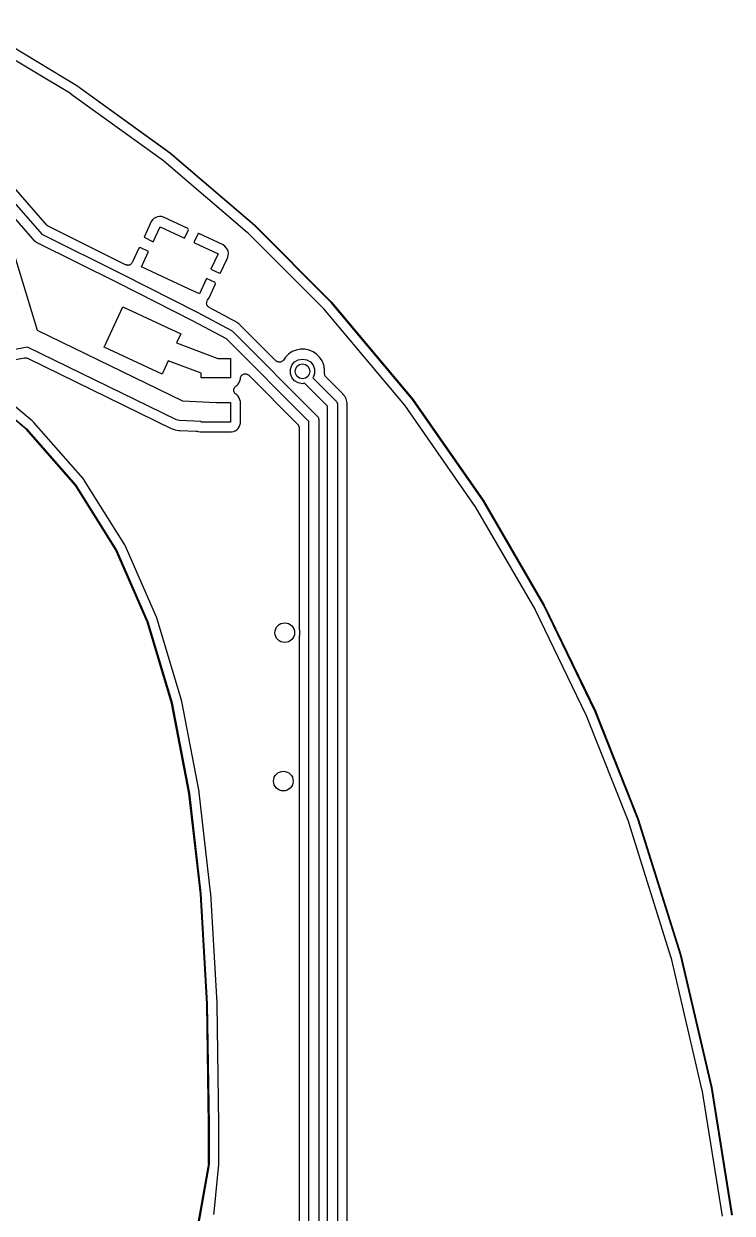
# Model space of a CAD drawing. Extents: x 69.6 to 139.6, y -158 to -61.
# Drawn here: x 124.86 to 139.29, y -89.58 to -65.37 of the extents above; entities that cross this region are included whole.
import ezdxf

# ---------------------------------------------------------------- set-up
doc = ezdxf.new("R2010")
doc.units = 0
doc.header["$MEASUREMENT"] = 0
doc.layers.add('BLACK', color=7, linetype='CONTINUOUS')

msp = doc.modelspace()

# ---------------------------------------------------------------- linework, layer by layer
at = {"layer": 'Black'}
for p, q in [((123.865, -65.3657), (125.947, -66.6185)), ((123.779, -65.5589), (125.813, -66.7812)), ((125.941, -66.627), (123.86, -65.3744)), ((125.813, -66.7812), (125.817, -66.785)), ((125.817, -66.785), (125.821, -66.787)), ((125.821, -66.787), (125.824, -66.7893)), ((125.824, -66.7893), (127.708, -68.148)), ((127.84, -67.9973), (125.941, -66.627)), ((125.947, -66.6185), (125.947, -66.6187)), ((125.947, -66.6187), (125.947, -66.6188)), ((125.947, -66.6188), (127.846, -67.9893)), ((129.564, -69.4714), (127.84, -67.9973)), ((127.846, -67.9893), (127.846, -67.9894)), ((127.846, -67.9894), (127.847, -67.9895)), ((127.847, -67.9895), (129.571, -69.464)), ((127.708, -68.148), (127.711, -68.151)), ((127.711, -68.151), (127.715, -68.1531)), ((127.715, -68.1531), (129.414, -69.6045)), ((124.383, -68.6746), (125.229, -69.6447)), ((125.341, -69.4686), (124.662, -68.6903)), ((125.091, -69.7911), (124.291, -68.8729)), ((124.492, -69.4783), (125.134, -71.6006)), ((125.343, -69.4699), (125.341, -69.4686)), ((125.344, -69.4717), (125.343, -69.4699)), ((125.356, -69.4808), (125.344, -69.4717)), ((125.368, -69.4904), (125.356, -69.4808)), ((127.439, -69.4374), (127.313, -69.7067)), ((127.46, -69.3917), (127.439, -69.4374)), ((127.485, -69.3586), (127.46, -69.3917)), ((127.515, -69.331), (127.485, -69.3586)), ((127.551, -69.3097), (127.515, -69.331)), ((127.59, -69.2958), (127.551, -69.3097)), ((127.63, -69.2896), (127.59, -69.2958)), ((127.671, -69.2915), (127.63, -69.2896)), ((127.711, -69.3013), (127.671, -69.2915)), ((128.207, -69.5325), (127.711, -69.3013)), ((131.121, -71.0359), (129.564, -69.4714)), ((129.571, -69.464), (129.571, -69.4641)), ((129.571, -69.4641), (129.571, -69.4642)), ((129.571, -69.4642), (131.128, -71.029)), ((125.229, -69.6447), (126.869, -70.4626)), ((125.37, -69.4911), (125.368, -69.4904)), ((125.372, -69.4924), (125.37, -69.4911)), ((126.936, -70.2724), (125.372, -69.4924)), ((127.313, -69.7067), (127.314, -69.7085)), ((127.314, -69.7085), (127.501, -69.8017)), ((127.501, -69.8017), (127.641, -69.5004)), ((127.641, -69.5004), (128.135, -69.7308)), ((128.135, -69.7308), (128.216, -69.5576)), ((128.216, -69.5576), (128.207, -69.5325)), ((128.407, -69.6464), (128.326, -69.8195)), ((128.432, -69.6372), (128.407, -69.6464)), ((128.927, -69.8683), (128.432, -69.6372)), ((129.414, -69.6045), (129.417, -69.6079)), ((129.417, -69.6079), (129.421, -69.6104)), ((129.421, -69.6104), (129.423, -69.6128)), ((129.423, -69.6128), (130.959, -71.1541)), ((125.093, -69.7924), (125.091, -69.7911)), ((125.094, -69.7941), (125.093, -69.7924)), ((125.106, -69.8033), (125.094, -69.7941)), ((125.118, -69.8129), (125.106, -69.8033)), ((125.12, -69.8135), (125.118, -69.8129)), ((125.122, -69.8148), (125.12, -69.8135)), ((126.779, -70.6414), (125.122, -69.8148)), ((127.209, -69.9314), (127.083, -70.2006)), ((127.234, -69.9222), (127.209, -69.9314)), ((127.407, -70.003), (127.234, -69.9222)), ((128.326, -69.8195), (128.82, -70.05)), ((128.961, -69.8927), (128.927, -69.8683)), ((128.988, -69.923), (128.961, -69.8927)), ((129.01, -69.9581), (128.988, -69.923)), ((129.024, -69.9968), (129.01, -69.9581)), ((127.083, -70.2006), (127.072, -70.2245)), ((127.261, -70.3153), (127.407, -70.003)), ((128.82, -70.05), (128.674, -70.3623)), ((128.873, -70.4339), (128.998, -70.1647)), ((128.998, -70.1647), (129.019, -70.1187)), ((129.019, -70.1187), (129.029, -70.0786)), ((129.031, -70.0375), (129.024, -69.9968)), ((129.029, -70.0786), (129.031, -70.0375)), ((126.946, -70.2753), (126.936, -70.2724)), ((126.956, -70.2797), (126.946, -70.2753)), ((126.963, -70.2802), (126.956, -70.2797)), ((126.97, -70.2823), (126.963, -70.2802)), ((126.98, -70.2816), (126.97, -70.2823)), ((126.99, -70.2825), (126.98, -70.2816)), ((126.997, -70.2806), (126.99, -70.2825)), ((127.004, -70.2801), (126.997, -70.2806)), ((127.014, -70.276), (127.004, -70.2801)), ((127.024, -70.2732), (127.014, -70.276)), ((127.03, -70.2691), (127.024, -70.2732)), ((127.036, -70.2663), (127.03, -70.2691)), ((127.044, -70.2591), (127.036, -70.2663)), ((127.052, -70.2531), (127.044, -70.2591)), ((127.056, -70.2473), (127.052, -70.2531)), ((127.061, -70.2424), (127.056, -70.2473)), ((127.066, -70.2331), (127.061, -70.2424)), ((127.072, -70.2245), (127.066, -70.2331)), ((128.216, -70.7606), (127.261, -70.3153)), ((128.674, -70.3623), (128.848, -70.443)), ((128.848, -70.443), (128.873, -70.4339)), ((128.314, -71.4193), (126.779, -70.6414)), ((126.869, -70.4626), (126.869, -70.4628)), ((126.869, -70.4628), (126.87, -70.4629)), ((126.87, -70.4629), (128.406, -71.2414)), ((128.586, -70.5526), (128.44, -70.8649)), ((128.759, -70.6333), (128.586, -70.5526)), ((128.643, -70.9279), (128.768, -70.6585)), ((128.768, -70.6585), (128.759, -70.6333)), ((128.44, -70.8649), (128.216, -70.7606)), ((128.621, -70.9736), (128.643, -70.9279)), ((126.501, -71.9451), (126.881, -71.1302)), ((126.881, -71.1302), (128.06, -71.6798)), ((128.587, -71.0551), (128.59, -71.0392)), ((128.588, -71.0565), (128.587, -71.0551)), ((128.587, -71.0579), (128.588, -71.0565)), ((128.591, -71.0734), (128.587, -71.0579)), ((128.59, -71.0392), (128.591, -71.0234)), ((128.591, -71.0234), (128.592, -71.0221)), ((128.594, -71.0891), (128.591, -71.0734)), ((128.592, -71.0207), (128.6, -71.0066)), ((128.592, -71.0221), (128.592, -71.0207)), ((128.595, -71.0903), (128.594, -71.0891)), ((128.595, -71.0916), (128.595, -71.0903)), ((128.604, -71.105), (128.595, -71.0916)), ((128.6, -71.0066), (128.607, -70.9923)), ((128.613, -71.1186), (128.604, -71.105)), ((128.607, -70.9923), (128.621, -70.9736)), ((128.614, -71.1195), (128.613, -71.1186)), ((128.615, -71.1206), (128.614, -71.1195)), ((128.627, -71.1302), (128.615, -71.1206)), ((128.64, -71.1401), (128.627, -71.1302)), ((129.031, -71.3495), (128.64, -71.1401)), ((130.959, -71.1541), (130.962, -71.1586)), ((130.962, -71.1586), (130.965, -71.1615)), ((130.965, -71.1615), (130.968, -71.1647)), ((130.968, -71.1647), (132.61, -73.1219)), ((132.779, -73.0132), (131.121, -71.0359)), ((131.128, -71.029), (131.128, -71.0292)), ((131.128, -71.0292), (131.129, -71.0293)), ((131.129, -71.0293), (132.787, -73.007)), ((128.99, -71.7812), (128.314, -71.4193)), ((128.406, -71.2414), (128.407, -71.2421)), ((128.407, -71.2421), (128.408, -71.2424)), ((128.408, -71.2424), (129.097, -71.6119)), ((129.084, -71.378), (129.031, -71.3495)), ((129.191, -71.4357), (129.084, -71.378)), ((129.084, -71.378), (129.084, -71.378)), ((125.134, -71.6006), (128.097, -73.0432)), ((129.097, -71.6119), (129.109, -71.6209)), ((129.109, -71.6209), (129.121, -71.6293)), ((129.121, -71.6293), (130.841, -73.3493)), ((129.199, -71.4408), (129.191, -71.4357)), ((129.191, -71.4357), (129.191, -71.4357)), ((129.204, -71.4431), (129.199, -71.4408)), ((129.208, -71.4466), (129.204, -71.4431)), ((129.217, -71.4511), (129.208, -71.4466)), ((129.229, -71.4613), (129.217, -71.4511)), ((129.233, -71.4633), (129.229, -71.4613)), ((129.236, -71.4663), (129.233, -71.4633)), ((129.243, -71.4715), (129.236, -71.4663)), ((129.246, -71.4746), (129.243, -71.4715)), ((129.251, -71.4779), (129.246, -71.4746)), ((129.254, -71.4822), (129.251, -71.4779)), ((129.266, -71.4913), (129.254, -71.4822)), ((129.999, -72.2244), (129.266, -71.4913)), ((128.06, -71.6798), (127.976, -71.8605)), ((127.976, -71.8605), (128.813, -72.176)), ((130.67, -73.4614), (128.99, -71.7812)), ((124.939, -71.9505), (124.537, -72.0222)), ((127.959, -73.4209), (124.939, -71.9505)), ((127.68, -72.4947), (126.501, -71.9451)), ((130.257, -72.0876), (130.194, -72.1493)), ((130.331, -72.0393), (130.257, -72.0876)), ((130.412, -72.0062), (130.331, -72.0393)), ((130.499, -71.9897), (130.412, -72.0062)), ((130.587, -71.9903), (130.499, -71.9897)), ((130.674, -72.008), (130.587, -71.9903)), ((130.755, -72.0422), (130.674, -72.008)), ((130.828, -72.0916), (130.755, -72.0422)), ((130.89, -72.1542), (130.828, -72.0916)), ((124.623, -72.2099), (124.878, -72.1646)), ((124.878, -72.1646), (124.892, -72.1646)), ((124.892, -72.1646), (124.906, -72.1636)), ((124.906, -72.1636), (124.909, -72.1645)), ((124.909, -72.1645), (124.913, -72.1645)), ((124.913, -72.1645), (124.926, -72.1693)), ((124.926, -72.1693), (124.94, -72.1732)), ((124.94, -72.1732), (127.866, -73.6006)), ((127.806, -72.2241), (127.68, -72.4947)), ((128.475, -72.4762), (127.806, -72.2241)), ((128.813, -72.176), (129.075, -72.176)), ((129.075, -72.176), (129.075, -72.5748)), ((129.999, -72.2247), (129.999, -72.2244)), ((129.999, -72.2252), (129.999, -72.2247)), ((130.013, -72.2347), (129.999, -72.2252)), ((130.027, -72.2444), (130.013, -72.2347)), ((130.028, -72.2445), (130.027, -72.2444)), ((130.028, -72.2448), (130.028, -72.2445)), ((130.045, -72.249), (130.028, -72.2448)), ((130.061, -72.2533), (130.045, -72.249)), ((130.062, -72.2534), (130.061, -72.2533)), ((130.061, -72.2533), (130.061, -72.2533)), ((130.079, -72.2518), (130.062, -72.2534)), ((130.095, -72.2503), (130.079, -72.2518)), ((130.096, -72.2501), (130.095, -72.2503)), ((130.111, -72.2428), (130.096, -72.25)), ((130.096, -72.25), (130.096, -72.2501)), ((130.127, -72.2356), (130.111, -72.2428)), ((130.128, -72.235), (130.127, -72.2353)), ((130.127, -72.2353), (130.127, -72.2356)), ((130.139, -72.2231), (130.128, -72.235)), ((130.151, -72.2111), (130.139, -72.2231)), ((130.152, -72.2106), (130.151, -72.2111)), ((130.194, -72.1493), (130.152, -72.2102)), ((130.152, -72.2102), (130.152, -72.2106)), ((130.293, -72.3964), (130.323, -72.3145)), ((130.323, -72.3145), (130.379, -72.2478)), ((130.379, -72.2478), (130.454, -72.2042)), ((130.454, -72.2042), (130.54, -72.189)), ((130.54, -72.189), (130.626, -72.2042)), ((130.626, -72.2042), (130.701, -72.2478)), ((130.701, -72.2478), (130.757, -72.3145)), ((130.757, -72.3145), (130.787, -72.3964)), ((130.939, -72.2277), (130.89, -72.1542)), ((130.973, -72.3093), (130.939, -72.2277)), ((130.99, -72.3952), (130.973, -72.3093)), ((125.032, -73.4464), (123.974, -72.5617)), ((128.475, -72.5748), (128.475, -72.4762)), ((128.77, -72.5748), (128.475, -72.5748)), ((128.773, -72.5754), (128.77, -72.5748)), ((128.776, -72.5748), (128.773, -72.5754)), ((129.075, -72.5748), (128.776, -72.5748)), ((129.267, -72.6342), (129.275, -72.5958)), ((129.275, -72.5896), (129.277, -72.5771)), ((129.275, -72.5958), (129.275, -72.5896)), ((129.277, -72.5771), (129.278, -72.5644)), ((129.278, -72.5644), (129.28, -72.5601)), ((129.28, -72.5601), (129.281, -72.5555)), ((129.281, -72.5555), (129.287, -72.5445)), ((129.287, -72.5445), (129.293, -72.533)), ((129.293, -72.533), (129.296, -72.5296)), ((129.296, -72.5296), (129.298, -72.5255)), ((129.298, -72.5255), (129.308, -72.5174)), ((129.308, -72.5174), (129.317, -72.5084)), ((129.317, -72.5084), (129.322, -72.5064)), ((129.322, -72.5064), (129.325, -72.5034)), ((129.325, -72.5034), (129.337, -72.4991)), ((129.337, -72.4991), (129.349, -72.4937)), ((129.349, -72.4937), (129.353, -72.4933)), ((129.353, -72.4933), (129.358, -72.4917)), ((129.358, -72.4917), (129.371, -72.4918)), ((129.371, -72.4918), (129.383, -72.4907)), ((129.383, -72.4907), (129.388, -72.4919)), ((129.388, -72.4919), (129.393, -72.492)), ((129.393, -72.492), (129.405, -72.4964)), ((129.405, -72.4964), (129.417, -72.4997)), ((129.417, -72.4997), (129.421, -72.5024)), ((129.421, -72.5024), (129.425, -72.5041)), ((129.425, -72.5041), (129.435, -72.5123)), ((129.435, -72.5123), (129.445, -72.5196)), ((129.445, -72.5196), (130.441, -73.515)), ((130.293, -72.4836), (130.293, -72.3964)), ((130.323, -72.5655), (130.293, -72.4836)), ((130.379, -72.6322), (130.323, -72.5655)), ((130.757, -72.5655), (130.753, -72.5712)), ((130.753, -72.5712), (131.221, -73.0393)), ((130.787, -72.4836), (130.757, -72.5655)), ((130.787, -72.3964), (130.787, -72.4836)), ((130.989, -72.4816), (130.99, -72.3952)), ((130.989, -72.4866), (130.989, -72.4816)), ((130.989, -72.4917), (130.989, -72.4866)), ((130.992, -72.5036), (130.989, -72.4917)), ((130.994, -72.5159), (130.992, -72.5036)), ((130.997, -72.5203), (130.994, -72.5159)), ((130.998, -72.5252), (130.997, -72.5203)), ((131.005, -72.5354), (130.998, -72.5252)), ((131.011, -72.5462), (131.005, -72.5354)), ((131.015, -72.5495), (131.011, -72.5462)), ((131.018, -72.5537), (131.015, -72.5495)), ((131.362, -72.8976), (131.018, -72.5537)), ((124.91, -73.6173), (123.836, -72.7198)), ((123.842, -72.712), (124.917, -73.6099)), ((129.14, -72.8313), (129.141, -72.8246)), ((129.143, -72.8418), (129.14, -72.8313)), ((129.141, -72.818), (129.143, -72.8075)), ((129.141, -72.8246), (129.141, -72.818)), ((129.143, -72.8075), (129.144, -72.7968)), ((129.144, -72.8526), (129.143, -72.8418)), ((129.144, -72.7968), (129.147, -72.7908)), ((129.147, -72.8585), (129.144, -72.8526)), ((129.147, -72.7908), (129.149, -72.7843)), ((129.149, -72.865), (129.147, -72.8585)), ((129.149, -72.7843), (129.155, -72.7753)), ((129.155, -72.874), (129.149, -72.865)), ((129.155, -72.7753), (129.16, -72.7656)), ((129.16, -72.7656), (129.165, -72.7611)), ((129.165, -72.7611), (129.168, -72.7555)), ((129.168, -72.7555), (129.177, -72.7492)), ((129.177, -72.7492), (129.185, -72.7417)), ((129.185, -72.7417), (129.202, -72.7305)), ((129.202, -72.7305), (129.23, -72.7029)), ((129.23, -72.7029), (129.252, -72.6704)), ((129.252, -72.6704), (129.267, -72.6342)), ((130.454, -72.6758), (130.379, -72.6322)), ((130.54, -72.691), (130.454, -72.6758)), ((130.582, -72.6835), (130.54, -72.691)), ((131.05, -73.1514), (130.582, -72.6835)), ((128.097, -73.0432), (128.784, -73.0748)), ((128.784, -73.0748), (128.786, -73.0752)), ((128.786, -73.0752), (129.075, -73.0752)), ((129.075, -73.0752), (129.075, -73.474)), ((129.159, -72.8838), (129.155, -72.874)), ((129.164, -72.8884), (129.159, -72.8838)), ((129.168, -72.894), (129.164, -72.8884)), ((129.177, -72.9004), (129.168, -72.894)), ((129.184, -72.9079), (129.177, -72.9004)), ((129.203, -72.9203), (129.184, -72.9079)), ((129.23, -72.9482), (129.203, -72.9203)), ((129.252, -72.9808), (129.23, -72.9482)), ((129.267, -73.0171), (129.252, -72.9808)), ((129.275, -73.0556), (129.267, -73.0171)), ((129.275, -73.4463), (129.275, -73.0556)), ((131.221, -73.0393), (131.223, -73.0429)), ((131.223, -73.0429), (131.227, -73.0457)), ((131.227, -73.0457), (131.233, -73.057)), ((131.233, -73.057), (131.241, -73.0677)), ((131.241, -73.0677), (131.242, -73.072)), ((131.242, -73.072), (131.244, -73.0758)), ((131.244, -73.0758), (131.246, -73.0887)), ((131.246, -73.0887), (131.25, -73.1013)), ((131.25, -73.1013), (131.249, -73.1057)), ((131.249, -73.1057), (131.25, -73.11)), ((131.25, -73.11), (131.25, -95.48)), ((131.382, -72.9224), (131.362, -72.8976)), ((131.362, -72.8976), (131.362, -72.8976)), ((131.382, -72.9227), (131.382, -72.9224)), ((131.382, -72.9232), (131.382, -72.9227)), ((131.4, -72.9455), (131.382, -72.9232)), ((131.414, -72.971), (131.4, -72.9455)), ((131.414, -72.9714), (131.414, -72.971)), ((131.414, -72.9719), (131.414, -72.9714)), ((131.428, -72.9973), (131.414, -72.9719)), ((131.436, -73.0248), (131.428, -72.9973)), ((131.436, -73.0253), (131.436, -73.0248)), ((131.436, -73.0258), (131.436, -73.0253)), ((131.444, -73.0533), (131.436, -73.0258)), ((131.447, -73.0819), (131.444, -73.0533)), ((131.447, -73.0824), (131.447, -73.0819)), ((131.447, -73.083), (131.447, -73.0824)), ((131.45, -73.1149), (131.447, -73.083)), ((131.45, -95.0729), (131.45, -73.1149)), ((134.22, -75.0773), (132.779, -73.0132)), ((132.787, -73.007), (132.787, -73.0072)), ((132.787, -73.0072), (132.787, -73.0073)), ((132.787, -73.0073), (134.228, -75.0717)), ((130.841, -73.3493), (130.843, -73.3529)), ((130.843, -73.3529), (130.847, -73.3557)), ((130.847, -73.3557), (130.853, -73.367)), ((131.05, -95.4386), (131.05, -73.1514)), ((132.61, -73.1219), (132.613, -73.1258)), ((132.613, -73.1258), (132.616, -73.129)), ((132.616, -73.129), (134.053, -75.1892)), ((125.034, -73.4477), (125.032, -73.4464)), ((125.038, -73.4513), (125.034, -73.4477)), ((125.04, -73.4529), (125.038, -73.4513)), ((125.042, -73.455), (125.04, -73.4529)), ((125.04, -73.4529), (125.04, -73.4529)), ((125.043, -73.456), (125.042, -73.455)), ((125.044, -73.4572), (125.043, -73.456)), ((125.046, -73.4586), (125.044, -73.4572)), ((125.047, -73.4589), (125.046, -73.4586)), ((125.048, -73.4611), (125.047, -73.4589)), ((125.071, -73.4821), (125.048, -73.4611)), ((126.072, -74.6214), (125.071, -73.4821)), ((127.965, -73.4225), (127.959, -73.4209)), ((127.97, -73.4256), (127.965, -73.4225)), ((127.998, -73.432), (127.97, -73.4256)), ((128.026, -73.44), (127.998, -73.432)), ((128.032, -73.4396), (128.026, -73.44)), ((128.038, -73.4408), (128.032, -73.4396)), ((128.475, -73.461), (128.038, -73.4408)), ((128.475, -73.474), (128.475, -73.461)), ((128.757, -73.474), (128.475, -73.474)), ((128.766, -73.4744), (128.757, -73.474)), ((128.769, -73.474), (128.766, -73.4744)), ((129.075, -73.474), (128.769, -73.474)), ((129.23, -73.6021), (129.252, -73.5696)), ((129.252, -73.5696), (129.267, -73.5334)), ((129.267, -73.5334), (129.275, -73.495)), ((129.275, -73.495), (129.275, -73.4463)), ((130.441, -73.515), (130.443, -73.5186)), ((130.443, -73.5186), (130.447, -73.5214)), ((130.447, -73.5214), (130.453, -73.5327)), ((130.453, -73.5327), (130.461, -73.5434)), ((130.461, -73.5434), (130.462, -73.5477)), ((130.462, -73.5477), (130.464, -73.5515)), ((130.464, -73.5515), (130.466, -73.5643)), ((130.466, -73.5643), (130.47, -73.577)), ((130.47, -73.577), (130.469, -73.5814)), ((130.469, -73.5814), (130.47, -73.5857)), ((130.47, -73.5857), (130.47, -77.6897)), ((130.67, -95.2486), (130.67, -73.4614)), ((130.853, -73.367), (130.861, -73.3777)), ((130.861, -73.3777), (130.862, -73.382)), ((130.862, -73.382), (130.864, -73.3858)), ((130.864, -73.3858), (130.866, -73.3987)), ((130.866, -73.3987), (130.87, -73.4113)), ((130.87, -73.4113), (130.869, -73.4157)), ((130.869, -73.4157), (130.87, -73.42)), ((130.87, -73.42), (130.87, -95.29)), ((125.915, -74.7611), (124.91, -73.6173)), ((124.917, -73.6099), (124.917, -73.6102)), ((124.917, -73.6102), (124.917, -73.6104)), ((124.917, -73.6104), (125.923, -74.7548)), ((127.866, -73.6006), (127.944, -73.6295)), ((127.944, -73.6295), (128.021, -73.6419)), ((128.021, -73.6419), (128.037, -73.6414)), ((128.037, -73.6414), (128.041, -73.6419)), ((128.041, -73.6419), (128.045, -73.6414)), ((128.045, -73.6414), (128.377, -73.6565)), ((128.377, -73.6565), (128.378, -73.6565)), ((128.378, -73.6565), (128.378, -73.6565)), ((128.378, -73.6565), (128.395, -73.6603)), ((128.395, -73.6603), (128.411, -73.6641)), ((128.411, -73.6641), (128.411, -73.6641)), ((128.411, -73.6641), (128.412, -73.6642)), ((128.412, -73.6642), (128.416, -73.666)), ((128.416, -73.666), (128.454, -73.6738)), ((128.454, -73.6738), (128.503, -73.6742)), ((128.503, -73.6742), (129.094, -73.674)), ((129.094, -73.674), (129.133, -73.6664)), ((129.133, -73.6664), (129.169, -73.6514)), ((129.169, -73.6514), (129.202, -73.6297)), ((129.202, -73.6297), (129.23, -73.6021)), ((126.733, -76.0656), (125.915, -74.7611)), ((125.923, -74.7548), (125.923, -74.7551)), ((125.923, -74.7551), (125.923, -74.7554)), ((125.923, -74.7554), (126.741, -76.0606)), ((126.084, -74.6383), (126.072, -74.6214)), ((126.085, -74.64), (126.084, -74.6383)), ((126.086, -74.6422), (126.085, -74.64)), ((126.095, -74.6533), (126.086, -74.6422)), ((126.91, -75.9527), (126.095, -74.6533)), ((134.053, -75.1892), (134.055, -75.1929)), ((134.055, -75.1929), (134.057, -75.1961)), ((134.057, -75.1961), (135.272, -77.2829)), ((135.456, -77.2045), (134.22, -75.0773)), ((134.228, -75.0717), (134.228, -75.0719)), ((134.228, -75.0719), (134.228, -75.0721)), ((134.228, -75.0721), (135.465, -77.1996)), ((126.919, -75.9721), (126.91, -75.9527)), ((126.921, -75.9747), (126.919, -75.9721)), ((126.922, -75.9777), (126.921, -75.9747)), ((126.927, -75.9853), (126.922, -75.9777)), ((127.572, -77.4544), (126.927, -75.9853)), ((127.38, -77.54), (126.733, -76.0656)), ((126.741, -76.0606), (126.741, -76.0609)), ((126.741, -76.0609), (126.742, -76.0612)), ((126.742, -76.0612), (127.389, -77.5362)), ((136.502, -79.3712), (135.456, -77.2045)), ((135.465, -77.1996), (135.465, -77.1998)), ((135.465, -77.1998), (135.465, -77.2)), ((135.465, -77.2), (136.512, -79.367)), ((127.574, -77.4635), (127.572, -77.4544)), ((127.576, -77.4673), (127.574, -77.4635)), ((127.577, -77.4715), (127.576, -77.4673)), ((127.583, -77.4843), (127.577, -77.4715)), ((135.272, -77.2829), (135.273, -77.2869)), ((135.273, -77.2869), (135.276, -77.2904)), ((135.276, -77.2904), (135.276, -77.2917)), ((135.276, -77.2917), (136.312, -79.4334)), ((127.873, -79.1933), (127.38, -77.54)), ((127.389, -77.5362), (127.389, -77.5365)), ((127.389, -77.5365), (127.389, -77.5368)), ((127.389, -77.5368), (127.883, -79.1906)), ((128.074, -79.1321), (127.583, -77.4843)), ((130.47, -77.6897), (130.477, -77.7077)), ((130.477, -77.7077), (130.477, -77.8123)), ((130.477, -77.8123), (130.47, -77.8303)), ((130.47, -77.8303), (130.47, -95.1243)), ((128.075, -79.1367), (128.074, -79.1321)), ((128.076, -79.1419), (128.075, -79.1367)), ((128.077, -79.1474), (128.076, -79.1419)), ((128.08, -79.1581), (128.077, -79.1474)), ((128.434, -80.9948), (128.08, -79.1581)), ((128.228, -81.0345), (127.873, -79.1933)), ((127.883, -79.1906), (127.883, -79.1909)), ((127.883, -79.1909), (127.883, -79.1911)), ((127.883, -79.1911), (128.238, -81.0328)), ((137.371, -81.5539), (136.502, -79.3712)), ((136.512, -79.367), (136.512, -79.3672)), ((136.512, -79.3672), (136.512, -79.3674)), ((136.512, -79.3674), (137.38, -81.5504)), ((136.312, -79.4334), (136.313, -79.4383)), ((136.313, -79.4383), (136.315, -79.4417)), ((136.315, -79.4417), (136.317, -79.4454)), ((136.317, -79.4454), (137.179, -81.6124)), ((128.462, -83.0727), (128.228, -81.0345)), ((128.238, -81.0328), (128.238, -81.033)), ((128.238, -81.033), (128.238, -81.0332)), ((128.238, -81.0332), (128.472, -83.0717)), ((128.435, -80.9986), (128.434, -80.9948)), ((128.435, -81.0005), (128.435, -80.9986)), ((128.436, -81.0055), (128.435, -81.0005)), ((128.438, -81.0154), (128.436, -81.0055)), ((128.669, -83.0441), (128.438, -81.0154)), ((138.239, -84.3177), (137.371, -81.5539)), ((137.38, -81.5504), (137.38, -81.5505)), ((137.38, -81.5505), (137.38, -81.5507)), ((137.38, -81.5507), (138.249, -84.3148)), ((137.179, -81.6124), (137.18, -81.6161)), ((137.18, -81.6161), (137.182, -81.6194)), ((137.182, -81.6194), (138.045, -84.3736)), ((128.59, -85.3169), (128.462, -83.0727)), ((128.472, -83.0717), (128.472, -83.0719)), ((128.472, -83.0719), (128.472, -83.072)), ((128.472, -83.072), (128.6, -85.3165)), ((128.669, -83.0462), (128.669, -83.0441)), ((128.669, -83.0483), (128.669, -83.0462)), ((128.672, -83.0654), (128.669, -83.0483)), ((128.801, -85.3033), (128.672, -83.0654)), ((138.045, -84.3736), (138.046, -84.3763)), ((138.046, -84.3763), (138.048, -84.3847)), ((138.048, -84.3847), (138.051, -84.3927)), ((138.051, -84.3927), (138.669, -87.0499)), ((138.868, -87.0203), (138.239, -84.3177)), ((138.249, -84.3148), (138.249, -84.315)), ((138.249, -84.315), (138.249, -84.3152)), ((138.249, -84.3152), (138.877, -87.0182)), ((128.629, -87.7761), (128.59, -85.3169)), ((128.6, -85.3165), (128.6, -85.3166)), ((128.6, -85.3166), (128.6, -85.3167)), ((128.6, -85.3167), (128.639, -87.776)), ((128.8, -85.3197), (128.801, -85.3162)), ((128.839, -87.772), (128.8, -85.3197)), ((128.801, -85.3127), (128.801, -85.3033)), ((128.801, -85.3162), (128.801, -85.3127)), ((138.669, -87.0499), (138.67, -87.0534)), ((138.67, -87.0534), (138.671, -87.0567)), ((138.671, -87.0567), (139.085, -89.6393)), ((139.283, -89.6132), (138.868, -87.0203)), ((138.877, -87.0182), (138.877, -87.0184)), ((138.877, -87.0184), (138.877, -87.0186)), ((138.877, -87.0186), (139.293, -89.6117)), ((128.629, -88.5614), (128.629, -87.7761)), ((128.639, -87.776), (128.639, -87.776)), ((128.639, -87.776), (128.639, -87.7761)), ((128.639, -87.7761), (128.639, -88.5614)), ((128.84, -87.7754), (128.839, -87.772)), ((128.839, -87.7761), (128.84, -87.7754)), ((128.839, -87.7792), (128.839, -87.7761)), ((128.839, -87.7802), (128.839, -87.7792)), ((128.839, -87.781), (128.839, -87.7802)), ((128.839, -88.5598), (128.839, -87.781)), ((128.328, -90.2717), (128.63, -88.5624)), ((128.63, -88.5622), (128.629, -88.5614)), ((128.63, -88.5624), (128.63, -88.5622)), ((128.639, -88.5641), (128.63, -88.6195)), ((128.639, -88.5614), (128.639, -88.5622)), ((128.639, -88.5622), (128.639, -88.5624)), ((128.639, -88.5624), (128.639, -88.5641)), ((128.743, -89.5528), (128.838, -88.5881)), ((128.838, -88.5705), (128.839, -88.5598)), ((128.839, -88.5761), (128.838, -88.5705)), ((128.838, -88.5817), (128.839, -88.5761)), ((128.838, -88.5881), (128.838, -88.5817)), ((128.63, -88.6195), (128.337, -90.2742)), ((128.733, -89.5997), (128.743, -89.5528))]:
    msp.add_line(p, q, dxfattribs=at)
for centre, radius in [((130.54, -72.44), 0.15), ((130.18, -77.76), 0.2), ((130.15, -80.78), 0.2)]:
    msp.add_circle(centre, radius, dxfattribs=at)

doc.saveas('drawing.dxf')
